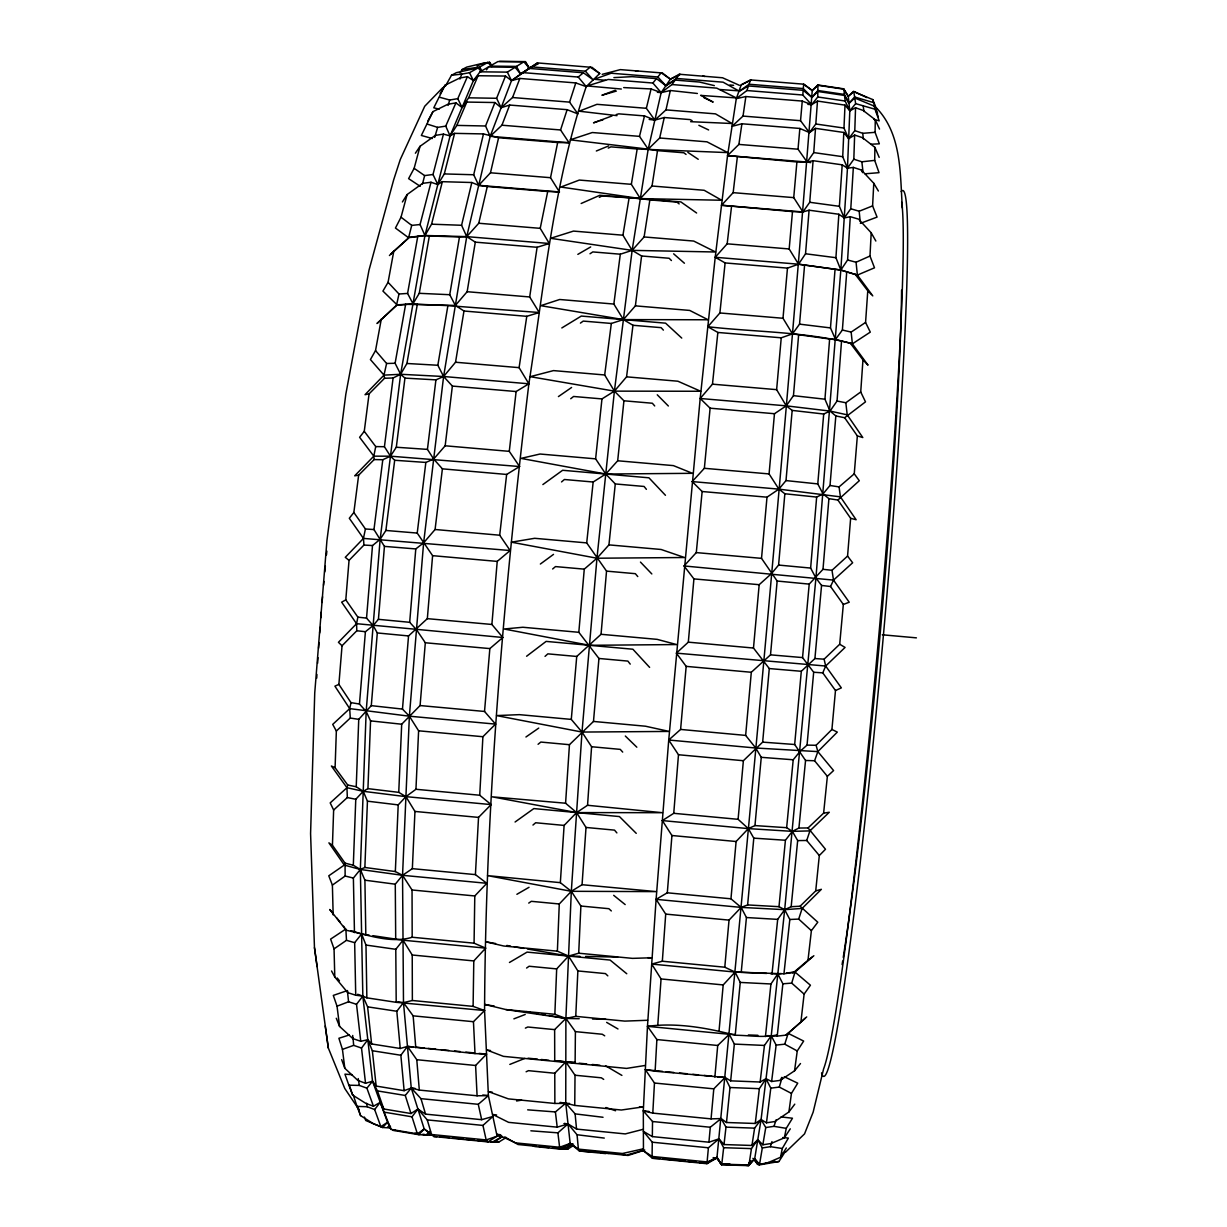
<?xml version="1.0" encoding="UTF-8"?>
<svg xmlns="http://www.w3.org/2000/svg" width="1227" height="1227" viewBox="0 0 1227 1227"><rect width="100%" height="100%" fill="white"/><g stroke="black" fill="none" stroke-linecap="round" stroke-linejoin="round"><path stroke-width="1.5" d="M739.375 85.307L722.565 77.776L679.329 74.249L670.371 79.172L661.169 92.623L648.193 149.157L632.135 250.369L614.405 391.137L596.966 558.224L581.997 732.059L571.322 891.308L565.892 1018.425L565.754 1103.242L570.172 1143.441L579.374 1151.003L605.77 1153.61M639.482 1106.708L643.255 1106.892L621.368 1110.021L574.742 1105.42L575.018 1075.235L565.816 1061.892L558.3 1060.757M645.095 1065.481L626.552 1068.41L575.11 1063.38L575.402 1031.631L565.892 1018.425L554.849 1014.315L505.953 1009.576L484.941 1004.484L494.358 1006.109M717.32 1157.767L721.629 1164.822L748.654 1165.65L754.697 1158.733L761.077 1119.53L771.246 1035.757L784.682 909.667L815.924 578.009L840.832 270.047L847.474 168.206L849.805 110.798L848.256 96.35L843.67 88.819L817.872 84.954L812.243 90.522C784.375 446.659 751.599 802.473 716.921 1158.027L707.105 1161.923L652.089 1156.447L652.273 1142.214L643.393 1131.386L652.335 1136.601L708.93 1142.199L718.961 1138.855L724.007 1144.561L751.952 1145.466L757.795 1139.684L762.841 1144.791L771.031 1143.518L784.375 1137.812L790.28 1128.84M652.335 1136.601L652.519 1121.524L643.316 1110.895L647.473 1026.339L656.108 899.345L668.73 740.019L700.188 398.484L715.218 257.271L727.55 155.599L736.292 98.651L741.215 84.847L750.541 79.924L803.685 84.172L812.243 90.522L817.918 85.307L843.854 89.188L848.256 96.35L853.808 91.688L872.765 99.586L876.753 109.479M807.857 104.387L811.63 104.694L817.765 96.979L817.842 91.488L844.529 95.461L849.007 103.359L854.774 98.007L874.284 106.136L878.333 116.856M750.541 79.924L749.037 84.249L738.823 91.55L748.455 85.951L803.179 90.323L811.952 97.393L817.857 90.491L817.918 85.307M864.989 173.805L879.023 172.67L874.713 160.384L874.897 147.363L862.566 137.715L854.636 135.047L848.67 138.712L843.793 132.47L815.51 128.36L809.437 132.593L799.851 128.452L741.906 123.774L732.044 126.335L743.025 116.09L745.863 96.55L802.259 101.074L811.63 104.694L817.489 101.059L845.004 105.139L849.805 110.798L855.556 107.761L863.194 110.461L875.265 119.771L879.514 129.08M870.817 144.234L879.345 143.82L875.096 132.332L875.265 119.771M537.472 62.914L520.616 74.08L515.11 67.286L488.469 66.979L480.048 71.81L473.407 80.599L450.079 135.906L424.956 235.492L400.631 374.281L380.14 539.343L366.167 711.415L360.339 869.468L362.839 996.125L372.533 1081.232L376.168 1086.064L404.128 1090.68L411.26 1088.012L420.968 1098.656L478.269 1104.315L488.392 1095.619L477.088 1095.788L475.601 1065.481L486.536 1054.131L475.018 1053.579L473.453 1021.708L484.573 1010.527C485.616 800.909 503.975 591.813 528.868 383.806C544.389 284.219 553.653 182.547 586.23 86.626L599.696 73.528L592.058 67.362L537.472 62.914L511.506 80.629L490.171 136.32L466.735 236.627L443.607 376.505L423.622 542.84L409.373 716.2L402.548 875.311L403.484 1002.643L411.26 1088.012L424.205 1128.947L433.852 1136.524L487.947 1141.908L497.104 1136.187L488.392 1095.619L484.573 1010.527L473.101 1006.385L473.791 960.925L485.662 948.134L474.067 943.18L412.18 937.244C390.876 943.854 367.594 934.729 346.213 930.265L329.756 909.483L333.207 913.67M474.067 943.18L474.788 895.955L486.812 883.302L475.416 874.621L412.349 868.655L402.548 875.311L395.278 884.192L395.707 939.253M486.812 883.302L402.548 875.311L360.339 869.468L353.315 865.25L345.048 863.148L332.44 845.265L333.637 810.019L330.201 802.903L346.965 787.703L347.716 785.019L335.094 767.734L331.382 766.001L346.965 787.703L347.333 797.55L333.637 810.019M335.094 767.734L336.351 731.031L332.716 724.39L349.695 708.623L350.999 702.642L338.882 684.39L342.042 645.77L356.812 630.755L356.566 623.684L357.87 617.15L345.799 599.865L349.035 560.386L363.944 545.049L363.453 538.408L365.416 528.975L353.851 512.487L358.637 475.202L374.143 459.573L382.793 459.726L390.462 456.183L519.588 466.536L509.282 451.352L516.122 391.536L528.868 383.806L519.098 367.655L526.782 316.321L539.267 312.517L529.681 296.965L537.104 247.287L549.313 243.498L540.217 228.345L547.717 191.489L559.42 191.949L550.524 177.7L557.672 142.531L569.067 142.731L560.57 129.97L567.135 109.678L577.886 113.896L569.573 102.132L512.549 97.531L501.122 107.715L494.926 102.531L466.797 102.071L462.058 107.501L455.923 102.884L447.886 104.264L432.947 111.626L427.916 120.829M741.906 123.774L738.884 144.418L727.55 155.599L796.906 161.964L807.121 162.056L813.102 160.691L842.197 164.832L847.474 168.206L853.823 159.219L854.636 135.047M845.004 105.139L843.977 128.068L848.67 138.712L854.79 130.629L855.556 107.761M353.315 865.25L355.769 799.283L363.223 791.308L367.931 788.639L398.744 792.351L405.922 796.645L491.122 804.59L478.53 817.397L475.416 874.621M491.122 804.59L479.726 795.234L415.953 789.283L405.922 796.645L363.223 791.308L356.229 786.752L358.744 719.344L371.29 705.648L377.303 632.948L373.131 625.54L366.536 618.117L357.87 617.15M354.465 932.612L353.391 878.057L360.339 869.468L364.864 867.474L367.44 801.17L363.223 791.308L346.965 787.703M367.931 788.639L370.554 720.878L366.167 711.415L359.465 704.037L350.999 702.642M554.849 1014.315L556.675 968.901L568.561 956.078L578.699 953.21L632.472 958.364L651.66 957.766L647.887 957.689M579.896 956.308L568.561 956.078L557.38 951.17L559.282 903.977L571.322 891.308L582.058 884.713L656.43 891.615L571.322 891.308L487.518 875.618L560.34 882.658L571.322 891.308L580.892 906.032L578.699 953.21M412.18 937.244L412.042 889.989L402.548 875.311L395.339 871.553L398.208 804.897L405.922 796.645L414.956 811.446L412.349 868.655M398.744 792.351L401.689 724.221L420.079 705.556L425.324 642.764L416.474 629.681L409.68 622.304L378.422 619.328L373.131 625.54L365.416 631.706L356.812 630.755M878.379 191.013L873.777 183.283L861.431 170.032L853.348 167.409L847.474 168.206L842.719 156.688L843.793 132.47M415.953 789.283L418.606 730.801L409.373 716.2L402.471 709.083L371.29 705.648M505.953 1009.576L565.892 1018.425L575.754 1016.355L577.871 970.94L568.561 956.078L527.395 948.992M731.522 206.596L727.166 243.82L715.218 257.271L798.532 264.204L840.832 270.047L857.382 275.078L874.498 267.808L869.989 256.029L871.201 232.808L858.655 219.173L850.296 216.688L844.237 217.961L838.854 214.25L809.084 210.2L802.933 211.949L792.489 211.596L721.522 205.262L733.163 192.654L737.32 157.117M860.372 223.36L877.06 217.102L872.596 205.891L873.777 183.283M479.726 795.234L482.901 736.721L495.555 724.114L484.527 711.461L420.079 705.556M794.774 1104.162L788.9 1111.984L774.743 1121.555L766.476 1122.812L761.077 1119.53L755.265 1123.472L726.491 1122.506L721.108 1118.564L711.062 1118.871L652.795 1113.119L654.466 1083.027L645.341 1069.683L662.427 1071.355M800.495 1063.533L794.544 1070.834L780.203 1080.389L771.614 1081.508L766.031 1078.686L760.142 1082.015L730.663 1080.849L725.096 1077.49L655.126 1071.202L656.874 1039.56L647.473 1026.339C676.46 1022.413 707.12 1027.858 735.218 1035.251C749.114 1035.312 763.148 1037.965 776.89 1034.959M715.218 257.271L725.111 262.931L787.473 268.115L798.532 264.204L840.832 270.047L847.596 259.986L850.296 216.688M842.197 164.832L839.391 206.32L844.237 217.961L850.786 208.759L853.348 167.409M560.34 882.658L564.113 825.418L576.598 812.581L587.549 805.28L662.473 812.703L576.598 812.581L492.042 796.814L565.586 803.225L576.598 812.581L586.015 827.458L582.058 884.713M565.586 803.225L569.451 744.697L593.485 721.445L598.945 658.47L578.822 632.304L584.267 569.144L596.966 558.224L608.945 544.88L615.279 483.944L605.755 474.036L595.616 458.852L601.966 398.913L614.405 391.137L626.568 376.842L632.963 325.278L623.408 319.603L540.739 305.676L559.681 299.495L613.853 304.051L623.408 319.603L708.086 319.772L689.712 310.431L635.387 305.86L623.408 319.603L611.337 323.453L583.239 321.091L580.417 323.115M871.691 294.403L857.382 275.078L840.832 270.047L835.924 257.701L838.854 214.25M587.549 805.28L591.583 746.737L581.997 732.059L571.291 719.405L519.404 714.651L496.552 715.586L581.997 732.059L669.19 731.43L645.509 726.215L593.485 721.445M707.826 326.735L717.856 332.456L781.246 337.808L792.489 333.867L829.621 338.989L824.943 399.204L830.019 411.076L835.832 415.938L844.636 417.732L865.495 401.858L860.725 391.98L862.964 359.894L850.28 343.131C803.777 331.581 755.218 332.118 707.826 326.735L719.896 312.962L725.111 262.931M829.621 338.989L835.51 339.419L852.382 343.836L870.296 332.118L865.572 322.44L867.78 290.784L855.204 274.327M657.825 1024.315L661.062 978.947L651.706 964.069L662.335 961.232L724.789 967.213L735.096 972.06L783.946 973.809L795.019 972.075L812.519 956.891M662.335 961.232L665.709 914.1L656.108 899.345L667.304 892.796L730.955 898.808L741.139 907.397L746.43 917.535L741.215 972.413M727.55 155.599L807.121 162.056L813.746 152.593L815.51 128.36M802.259 101.074L800.541 120.706L809.437 132.593L815.817 123.988L817.489 101.059M781.246 337.808L776.63 389.649L786.246 405.846L792.167 410.401L823.7 414.02L830.019 411.076L837.044 401.045L841.538 341.091M835.02 269.664L830.48 327.916L835.51 339.419L842.382 330.032L846.722 272.011M667.304 892.796L671.936 835.51L662.335 820.587L673.746 813.317L738.102 819.314L748.347 828.608L753.792 838.148L747.626 904.928L741.139 907.397L729.037 920.112L724.789 967.213M673.746 813.317L678.485 754.743L668.73 740.019L680.602 729.436L686.169 666.368L676.368 653.147L688.316 642.166L693.915 578.899L684.037 565.954L696.292 552.595L702.135 491.521L692.181 481.582L704.359 468.3L710.111 408.192L700.188 398.484L712.473 384.174L717.856 332.456M792.489 211.596L789.176 248.958L798.532 264.204L805.541 253.774L809.084 210.2M721.522 205.262L802.933 211.949L809.728 202.286L813.102 160.691M656.108 899.345L741.139 907.397L784.682 909.667L791.17 906.707L800.096 906.216L815.725 890.879L821.369 889.314L802.136 908.425L784.682 909.667L778.992 906.692L785.418 840.25L792.335 831.354L798.915 828.041L805.556 760.464L794.667 744.498L801.308 671.292L814.912 658.546L824.099 659.19L839.697 644.252L843.332 604.451L830.556 586.506L833.516 580.11L852.642 562.764L847.566 556.076L850.633 518.3L837.903 500.049L828.915 498.653L823.026 493.898L817.78 483.913L823.7 414.02M837.903 500.049L859.299 480.723L854.253 473.821L857.351 435.922L844.636 417.732M359.465 704.037L365.416 631.706M366.536 618.117L372.502 545.555L380.14 539.343L385.891 530.463L394.68 460.263L390.462 456.183L384.434 446.72L393.1 377.977L400.631 374.281L443.607 376.505L528.868 383.806M378.422 619.328L384.434 546.383L373.974 529.558L382.793 459.726M402.471 709.083L408.545 635.939L427.333 618.653L432.594 555.662L417.226 533.07L425.846 462.441L433.683 459.036L445.171 445.784L452.364 386.076L443.607 376.505L437.84 365.263L447.901 305.63L539.267 312.517M409.68 622.304L415.784 548.929L423.622 542.84L435.079 529.497L442.395 468.837L433.683 459.036L427.441 449.389L435.922 379.864L443.607 376.505L455.539 362.241L463.975 311.014L455.37 305.431L449.742 294.71L459.465 236.995L466.735 236.627L549.313 243.498M811.63 104.694L802.795 95.016L803.179 90.323M817.842 91.488L811.952 97.393L803.317 88.589L803.685 84.172L812.243 90.522M484.527 711.461L489.849 648.592L502.84 637.488L491.889 624.466L427.333 618.653M491.889 624.466L497.226 561.399L510.156 550.524L499.696 535.217L506.644 474.45L519.588 466.536M814.912 658.546L821.553 585.448L815.924 578.009L810.633 568.07L816.661 497.073L823.026 493.898L830.004 485.493L835.832 415.938M791.17 906.707L797.673 840.587L792.335 831.354L786.645 827.688L793.209 759.774L800.157 751.277L807.044 745.096L813.67 672.243L802.55 657.58L809.207 584.113L822.995 569.313L828.915 498.653M571.291 719.405L576.736 656.46L601.046 634.298L606.537 571.122L586.705 542.901L593.162 482.012L605.755 474.036L617.687 460.769L623.929 400.784L614.405 391.137L604.681 374.971L611.337 323.453M710.111 408.192L774.467 413.714L786.246 405.846L793.455 395.661L798.608 335.216M787.473 268.115L782.995 318.268L792.489 333.867L799.544 324.143L804.529 265.676M810.802 162.624L807.121 162.056L798.025 149.203L799.851 128.452M738.102 819.314L743.378 760.725L762.657 742.136L769.283 668.562L753.485 648.04L759.176 584.696L771.4 573.699L778.593 565.064L784.851 493.76L778.884 489.128L769.084 473.929L774.467 413.714M702.135 491.521L766.998 497.18L778.884 489.128L786.001 480.585L792.167 410.401M730.955 898.808L736.108 841.507L748.347 828.608L754.958 825.587L786.645 827.688M754.958 825.587L761.261 757.32L755.725 748.01L745.648 735.402L751.307 672.273L770.51 654.85L777.151 581.031L761.522 558.362L766.998 497.18M802.933 211.949L793.731 197.624L796.906 161.964M719.099 1030.266L723.194 984.928L735.096 972.06L766.676 973.44M711.062 1118.871L713.792 1088.84L725.096 1077.49L730.004 1087.521L726.491 1122.506M714.866 1077.061L717.718 1045.481L729.267 1034.284L735.004 1034.484M807.044 745.096L816.093 745.295L831.921 729.467L835.48 690.525L822.78 672.871L813.67 672.243M707.105 1161.923L708.408 1147.782L718.961 1138.855L723.654 1147.705L721.783 1164.162L748.961 1164.975L754.697 1158.733L759.559 1164.254L767.396 1162.935L780.541 1157.276L786.338 1147.951M708.93 1142.199L710.295 1127.245L721.108 1118.564L725.985 1127.138L724.007 1144.561M735.218 1035.251L740.249 982.428L735.096 972.06L651.706 964.069M730.663 1080.849L734.344 1044.085L729.267 1034.284L647.473 1026.339M815.725 890.879L819.314 855.526L825.495 849.253L808.041 827.949L798.915 828.041M808.041 827.949L823.624 813.133L827.366 776.338L833.578 770.556L817.857 751.614L816.093 745.295M765.449 1036.539L770.939 983.977L777.826 973.916L781.262 973.548M771.998 973.962L777.688 919.376L784.682 909.667L789.82 919.483L783.946 973.809M767.427 1035.634L777.212 1036.125L782.872 983.809L777.826 973.916L770.403 973.594M777.212 1036.125L785.863 1035.143L800.894 1022.091L804.114 994.1L810.418 985.22L795.019 972.075L786.43 972.996M792.872 973.088L807.995 960.281L811.384 930.664L817.78 922.213L800.096 906.216M755.265 1123.472L759.36 1088.671L766.031 1078.686L770.786 1088.165L766.476 1122.812M760.142 1082.015L764.436 1045.435L771.246 1035.757L776.139 1045.097L771.614 1081.508M358.637 475.202L354.71 475.815L373.806 456.168L390.462 456.183L396.306 447.242L404.941 378.115L400.631 374.281L395.109 363.269L405.646 304.311L455.37 305.431L467.15 291.704L475.309 242.148L466.735 236.627L424.956 235.492L409.389 237.256L390.8 254.25M635.387 305.86L641.583 255.983L632.135 250.369L550.616 238.314L573.484 231.09L622.948 235.201L632.135 250.369L715.571 251.995L693.715 241.059L644.114 236.949L632.135 250.369L620.31 254.204L592.81 251.918L590.003 253.774M374.143 459.573L373.806 456.168L359.618 437.303L364.266 431.306L369.066 393.882L384.557 378.269L393.1 377.977M613.853 304.051L620.31 254.204M788.9 1111.984L791.446 1093.41L797.734 1083.18L784.283 1076.754M794.544 1070.834L797.259 1050.956L803.654 1041.079L788.179 1033.364L785.863 1035.143M748.961 1164.975L751.461 1148.61L757.795 1139.684L762.32 1147.951L759.559 1164.254M751.952 1145.466L754.605 1128.15L761.077 1119.53L765.755 1127.536L762.841 1144.791M644.114 236.949L649.865 199.894L676.951 202.118L679.144 203.912M599.328 197.363L602.028 195.952L640.356 198.59L652.028 186.013L657.519 150.645L683.838 152.777L686.046 154.433M622.948 235.201L629.068 198.176M649.865 199.894L640.356 198.59L631.353 184.326L637.181 148.988L727.734 152.608L706.997 141.826L659.681 137.991L648.193 149.157L570.218 139.817L592.304 132.531L639.497 136.366L648.193 149.157L657.519 150.645M369.066 393.882L365.032 394.695L383.99 375.125L400.631 374.281L406.919 363.483L417.349 304.204L447.901 305.63M405.646 304.311L397.103 304.879L377.011 323.514L396.474 305.339L412.993 303.775L419.266 293.314L429.358 235.952L459.465 236.995M417.349 304.204L412.993 303.775L407.594 293.422L417.778 236.351M384.557 378.269L383.99 375.125L370.416 359.557L375.523 350.585L381.306 319.097M397.103 304.879L382.931 291.09L388.069 282.317L393.775 251.228L409.389 237.256M780.541 1157.276L782.274 1148.503L788.378 1138.089L782.826 1137.521M784.375 1137.812L786.246 1128.349L792.473 1118.226L781.078 1116.923M373.806 456.168L375.723 446.582L364.266 431.306M396.474 305.339L398.99 294.005L388.069 282.317M383.99 375.125L386.597 363.483L375.523 350.585M659.681 137.991L664.267 117.516L690.019 119.586L692.151 120.66M649.175 119.448L654.85 120.108L665.985 109.878L670.325 90.507L697.381 93.482M487.288 186.535L478.714 185.323L471.828 182.516L461.582 225.277L466.735 236.627L478.76 223.253L487.288 186.535L547.717 191.489M498.607 137.731L483.484 133.927L473.699 174.755L478.714 185.323L490.478 172.792L498.607 137.731L557.672 142.531M639.497 136.366L644.497 115.921L654.85 120.108L664.267 117.516M654.85 120.108L646.353 108.298L651.077 88.957L661.169 92.623L670.325 90.507M401.03 217.194L411.72 225.385L408.576 237.747L395.447 228.038L401.03 217.194L407.103 194.572L422.671 183.344L430.999 182.256L437.809 184.556L442.349 181.688L471.828 182.516M422.517 183.943L424.634 175.599L433.008 174.495L443.453 134.111L450.079 135.906L454.603 133.36L483.484 133.927M410.401 237.486L424.956 235.492L431.582 224.188L442.349 181.688M433.008 174.495L437.809 184.556L444.312 173.927L454.603 133.36M429.358 235.952L424.956 235.492L420.063 224.541L430.999 182.256M420.217 186.32L408.606 178.636L414.143 168.329L420.048 146.304L435.324 135.399L443.453 134.111M434.68 137.378L437.656 127.378L445.738 126.12L455.923 102.884M770.786 1088.165L779.283 1087.061L782.12 1077.536M448.1 105.43L449.726 100.016L457.778 98.651L467.426 76.641L473.407 80.599L478.07 75.737L505.478 76.059L511.506 80.629L519.849 78.451L575.785 82.93L586.23 86.626L578.224 77.04L522.763 72.608L511.506 80.629L507.334 72.132L480.048 71.81M804.114 994.1L791.706 983.103L795.019 972.075M762.32 1147.951L770.387 1146.678L771.982 1141.616M776.139 1045.097L784.743 1044.177L788.179 1033.364L805.295 1018.165M569.573 102.132L575.785 82.93M811.384 930.664L798.7 919.084L802.136 908.425M819.314 855.526L806.722 840.48L809.912 830.894L829.283 812.259L823.624 813.133M765.755 1127.536L773.976 1126.34L776.185 1119.76M745.863 96.55L736.292 98.651L746.875 90.537L748.455 85.951M827.366 776.338L814.59 760.755L817.857 751.614L837.305 732.105L831.921 729.467M459.926 79.111L461.735 74.126L469.481 72.7L478.116 67.884L481.383 71.611M494.926 102.531L485.555 125.998L490.171 136.32L501.935 125.215L509.665 105.047L567.135 109.678M512.549 97.531L519.849 78.451M333.161 914.867L332.394 885.112L345.14 876.032L345.048 863.148M509.665 105.047L501.122 107.715L496.613 98.283L505.478 76.059M822.78 672.871L825.679 666.031L845.066 647.427L839.697 644.252M445.738 126.12L450.079 135.906L456.827 125.399L466.797 102.071M457.778 98.651L462.058 107.501L468.622 97.823L478.07 75.737M432.349 138.528L421.352 135.461L432.947 111.626M439.205 109.111L433.775 107.823L445.048 85.2L459.634 78.083L467.426 76.641M780.203 1080.389L781.798 1077.429M445.478 85.997L451.505 75.276L456.383 72.654L478.116 67.884M440.11 93.697L445.048 85.2M460.064 72.914L462.012 69.617L466.705 67.102L480.386 63.85L487.825 62.454L491.828 66.58M780.847 1156.524L782.765 1153.319M760.725 1163.871L757.673 1164.377L754.206 1159.116L759.206 1164.944L778.946 1161.524L784.912 1152.122M402.41 201.949L407.103 194.572M415.386 153.222L420.048 146.304M486.505 69.832L488.469 66.979M657.365 92.286L661.169 92.623L671.967 84.54L675.157 80.092L699.467 82.04L714.344 85.629M613.899 77.608L632.196 76.657L656.476 78.605L665.893 85.706L676.338 78.436L679.329 74.249M404.128 1090.68L400.861 1055.251L407.471 1046.401L413.116 1046.953M501.766 1135.987L497.104 1136.187L486.168 1139.944L431.582 1134.515L424.205 1128.947L417.395 1133.886L412.011 1116.815L417.916 1109.055L427.257 1119.898L482.947 1125.42L492.871 1116.478L481.674 1119.684L425.554 1114.131L417.916 1109.055L410.984 1113.533L383.806 1108.993L377.471 1090.91L372.533 1081.232L365.539 1083.272L361.52 1048.057L367.809 1039.729L371.612 1043.962L400.247 1048.487L407.471 1046.401L475.018 1053.579M376.168 1086.064L372.348 1050.741L367.809 1039.729L360.738 1041.278L356.52 1004.299L362.839 996.125L366.858 997.842L396.198 1002.321L484.573 1010.527M400.247 1048.487L396.812 1011.263L403.484 1002.643L412.364 1000.496L473.101 1006.385M417.395 1133.886L390.938 1129.377L380.247 1102.337L373.453 1106.233L366.904 1088.165L372.533 1081.232L387.533 1122.276L380.845 1126.616L374.649 1109.53L380.247 1102.337L383.806 1108.993M748.761 1163.687L751.047 1160.742L748.608 1163.61M353.851 512.487L349.312 518.269L363.453 538.408L510.156 550.524M396.198 1002.321L395.784 949.315L403.023 940.204L485.662 948.134M371.612 1043.962L367.609 1006.846L362.839 996.125L355.723 995.22L354.664 942.673L361.612 933.992L369.143 935.127M410.984 1113.533L405.278 1095.466L411.26 1088.012L415.017 1088.38M621.322 89.034L587.181 85.951L608.239 79.448L652.887 83.022L656.476 78.605M605.54 80.292L594.236 79.28L611.169 73.237L657.81 76.964L661.184 72.792L670.371 79.172L680.402 74.402M854.774 98.007L855.648 103.635L849.805 110.798L845.142 101.028L844.529 95.461M423.683 1134.408L427.333 1135.036L430.478 1131.34M853.808 91.688L854.621 96.994L849.007 103.359L844.421 94.448L843.854 89.188M395.707 1130.389L392.594 1130.251L418.898 1134.714L424.205 1128.947M364.388 1117.045L365.753 1120.496L382.563 1127.506L387.533 1122.276L390.569 1127.061M363.453 538.408L345.278 557.319L349.035 560.386M442.87 87.577L424.726 106.258L400.263 159.541L393.683 179.802L368.99 270.216L345.815 394.25L326.934 540.586L314.741 692.902L310.584 833.547L314.465 947.643L328.315 1048.011L344.756 1088.456L359.25 1110.036M502.84 637.488L356.566 623.684L338.437 642.304L342.042 645.77M569.527 1103.426L554.865 1103.456L554.773 1073.242L565.816 1061.892L575.264 1062.321M575.11 1063.38L554.727 1061.37L554.635 1029.622L565.892 1018.425L579.205 1018.717M389.434 255.523L393.775 251.228M785.449 1152.291L804.544 1133.871L813.148 1112.153L823.593 1068.916A441.551 19.433 -84.9 0 0 876.553 660.663A441.551 19.433 -84.9 0 0 902.597 211.427C899.866 176.243 902.735 135.277 876.385 107.823M848.256 96.35L853.563 91.319L866.891 97.593M336.351 731.031L350.278 718.04L349.695 708.623L334.91 686.154L338.882 684.39M418.898 1134.714L426.045 1134.975L429.971 1131.325M822.995 569.313L831.998 570.294L847.566 556.076M526.598 656.246L546.122 641.399L632.887 649.221L649.62 667.381M545.033 656.384L547.856 653.853L576.736 656.46M800.894 1022.091L806.722 1016.907M530.862 1130.803L557.902 1132.843L568.024 1123.917L576.537 1129.085L625.264 1133.917L642.963 1129.377M830.004 485.493L839.069 486.904L854.253 473.821M542.871 484.573L562.626 470.278L648.93 477.809L665.448 495.294M515.079 821.998L533.837 808.578L619.436 816.568L636.246 833.348M561.537 481.935L564.405 479.496L593.162 482.012M532.963 825.05L535.678 822.75L564.113 825.418M552.641 568.991L555.494 566.583L584.267 569.144M527.671 1109.837L555.402 1111.938L565.754 1103.242L574.742 1105.42M578.224 77.04L583.408 72.761L593.162 79.878L585.325 71.166L531.475 66.871M585.325 71.166L590.218 67.132L599.696 73.528M538.07 744.283L540.846 742.059L569.451 744.697M540.355 564.037L553.515 554.374M570.724 398.729L573.592 396.474L601.966 398.913M807.995 960.281L813.869 955.726M525.938 736.998L538.745 728.086M558.423 396.582L571.598 387.471M561.828 327.946L581.307 316.06L665.586 323.161L681.752 338.085M837.044 401.045L845.832 402.747L860.725 391.98M509.45 962.474L527.089 952.106L610.095 960.066L626.767 973.747M526.598 968.042L529.128 966.247L556.675 968.901M365.815 935.005L364.91 880.188L360.339 869.468L344.296 865.066L328.775 875.802L332.394 885.112M355.723 995.22L347.747 992.643L334.787 976.999L334.051 948.87L346.489 940.327L354.664 942.673M490.616 1141.647L494.374 1142.015L501.843 1136.938M842.382 330.032L851.155 332.088L865.572 322.44M528.73 903.087L531.352 901.324L559.282 903.977M583.408 72.761L529.113 68.421L520.616 74.08L516.506 66.411L489.987 66.105L497.917 61.565L523.837 61.825L529.22 67.899L538.27 63.85M552.503 1147.951L565.049 1149.055L572.718 1143.978M522.763 72.608L529.113 68.421M565.049 1149.055L567.994 1148.978L573.776 1145.282M713.884 1158.886L706.936 1163.303L699.313 1162.552M516.889 894.299L529.036 887.29M577.84 254.372L590.693 246.934M507.334 72.132L515.11 67.286M516.506 66.411L523.837 61.825M706.936 1163.165L713.424 1159.132M494.374 1142.015L498.775 1142.092L506.23 1137.506M675.157 80.092L665.893 85.706L657.81 76.964M534.65 1146.539L560.754 1149.147L570.172 1143.441L578.392 1149.116L622.411 1153.503L643.193 1148.84M572.779 1143.84L563.883 1149.07L560.754 1149.147M501.797 1136.785L492.625 1141.984L487.947 1141.908M649.006 1111.463L643.316 1110.895L643.454 1150.727L652.411 1158.273L706.936 1163.702L716.921 1158.027L721.783 1164.162M462.012 69.617L479.68 66.994L487.825 62.454M345.799 599.865L341.658 602.166L356.566 623.684M581.153 203.498L599.85 195.277L680.908 201.934L696.614 213.007M741.215 84.847L750.985 80.046M509.818 1064.422L524.681 1058.472M526.122 1071.784L528.454 1070.665L554.773 1073.242M608.239 148.099L610.908 146.857L637.181 148.988M477.088 66.013L482.134 63.651L489.527 62.24L491.337 65.092M525.371 1028.119L527.794 1026.999L554.635 1029.622M596.337 150.998L608.592 145.936M835.48 690.525L841.354 687.887L825.679 666.031L824.099 659.19M847.596 259.986L856.063 262.241L869.989 256.029M513.883 1018.855L525.202 1014.468M850.786 208.759L859.176 211.243L872.596 205.891M360.738 1041.278L352.809 1038.579L339.572 1026.416L337.026 1006.186L348.575 1001.784L356.52 1004.299M843.332 604.451L849.222 602.227L833.516 580.11L831.998 570.294M615.294 90.277L601.92 95.261L616.383 91.074M612.043 115.936L593.531 122.838L598.73 121.074M500.693 1134.776L496.935 1134.315L515.693 1142.889L559.619 1147.245L570.172 1143.441M365.539 1083.272L357.901 1080.466L344.818 1068.288L342.44 1049.376L353.667 1045.373L361.52 1048.057M347.747 992.643L347.364 990.603L333.299 995.404L337.026 1006.186M644.788 1150.052L628.055 1155.466L601.092 1152.782M349.22 1035.005L338.897 1038.272L342.44 1049.376M496.628 1114.99L492.871 1114.515L508.607 1122.352L557.211 1127.168L568.024 1123.917L577.058 1134.745L578.392 1149.116M600.11 120.675L602.886 119.893M627.166 1154.868L643.209 1150.405M616.245 114.54L618.791 113.85L644.497 115.921M602.227 74.341L620.341 69.617L662.411 72.976L670.371 79.172M623.699 87.577L651.077 88.957M652.411 1158.273L659.681 1158.457M654.006 1157.905L658.822 1158.012M765.311 1163.119L768.608 1162.536M771.906 1161.954L775.203 1161.356M516.598 1100.987L521.628 1100.128M757.903 1164.469L762.55 1163.702M765.633 1163.196L769.16 1162.659M772.688 1162.122L778.946 1161.524M451.505 75.276L461.735 74.126M853.823 159.219L861.86 161.795L874.713 160.384M411.72 225.385L420.063 224.541M854.79 130.629L862.75 133.314L875.096 132.332M782.872 983.809L791.706 983.103M398.99 294.005L407.594 293.422M789.82 919.483L798.7 919.084M579.374 1151.003L597.871 1152.306M583.116 1150.849L585.693 1150.742M647.611 1020.266L624.773 1021.109L575.754 1016.355M809.912 830.894L792.335 831.354L748.347 828.608L662.335 820.587M386.597 363.483L395.109 363.269M797.673 840.587L806.722 840.48M635.417 70.921L637.733 70.921M499.558 61.35L525.325 61.595L529.22 67.899M468.622 97.823L496.613 98.283M375.723 446.582L384.434 446.72M817.857 751.614L755.725 748.01L668.73 740.019M585.555 956.431L617.656 957.075M456.827 125.399L485.555 125.998M592.503 1019.023L605.801 1019.315M352.241 1074.714L344.94 1074.146L348.851 1085.189L359.312 1085.42L366.904 1088.165M444.312 173.927L473.699 174.755M720.847 1163.809L729.988 1164.086M721.2 1164.254L716.675 1157.107L721.261 1164.346L728.792 1164.576M743.853 1165.036L748.654 1165.65M805.556 760.464L814.59 760.755M433.852 1136.524L436.781 1136.631M441.858 1136.8L447.349 1136.984M723.654 1147.705L751.461 1148.61M748.347 1034.959L757.887 1035.297M353.284 1095.082L357.011 1106.371L367.164 1106.739L374.649 1109.53M725.985 1127.138L754.605 1128.15M431.582 224.188L461.582 225.277M427.333 1135.036L434.082 1135.282L428.729 1134.377M730.004 1087.521L759.36 1088.671M690.617 121.688L732.028 123.513L715.51 113.866L665.985 109.878M734.344 1044.085L764.436 1045.435M419.266 293.314L449.742 294.71M740.249 982.428L770.939 983.977M404.941 378.115L435.922 379.864M747.626 904.928L778.992 906.692M382.563 1127.506L390.539 1127.95L387.64 1126.846M406.919 363.483L437.84 365.263M363.944 545.049L372.502 545.555M746.43 917.535L777.688 919.376M753.792 838.148L785.418 840.25M365.416 528.975L373.974 529.558M720.004 89.525L738.654 90.829L723.086 82.178L676.338 78.436M700.617 95.399L736.307 97.915L716.706 88.129L671.967 84.54M396.306 447.242L427.441 449.389M394.68 460.263L425.846 462.441M825.679 666.031L676.368 653.147M762.657 742.136L794.667 744.498M761.261 757.32L793.209 759.774M749.037 84.249L803.317 88.589M746.875 90.537L802.795 95.016M646.353 108.298L596.951 104.326L579.159 111.197L617.012 115.645M743.025 116.09L800.541 120.706M501.935 125.215L560.57 129.97M738.884 144.418L798.025 149.203M490.171 136.32L569.067 142.731M490.478 172.792L550.524 177.7M631.353 184.326L579.328 180.062L560.831 187.056L640.356 198.59L721.675 200.246L704.191 190.292L652.028 186.013M733.163 192.654L793.731 197.624M478.714 185.323L559.42 191.949M384.434 546.383L415.784 548.929M478.76 223.253L540.217 228.345M727.166 243.82L789.176 248.958M475.309 242.148L537.104 247.287M641.583 255.983L669.129 258.268L671.43 260.538M467.15 291.704L529.681 296.965M719.896 312.962L782.995 318.268M385.891 530.463L417.226 533.07M463.975 311.014L526.782 316.321M632.963 325.278L661.123 327.655L663.378 330.124M455.539 362.241L519.098 367.655M604.681 374.971L553.5 370.6L530.202 376.674L614.405 391.137L700.678 391.26L677.871 381.214L626.568 376.842M712.473 384.174L776.63 389.649M700.188 398.484L786.246 405.846L830.019 411.076L847.213 414.833L862.796 437.548L857.351 435.922M452.364 386.076L516.122 391.536M623.929 400.784L652.35 403.238L654.712 405.953M770.51 654.85L802.55 657.58M769.283 668.562L801.308 671.292M445.171 445.784L509.282 451.352M595.616 458.852L540.049 454.021L520.984 458.392L605.755 474.036L692.488 473.315L673.408 465.616L617.687 460.769M704.359 468.3L769.084 473.929M692.181 481.582L778.884 489.128L840.418 496.858L856.124 519.742L850.633 518.3M442.395 468.837L506.644 474.45M615.279 483.944L644.083 486.459L646.399 489.343M435.079 529.497L499.696 535.217M586.705 542.901L534.665 538.3L511.383 542.181L596.966 558.224L684.559 557.518L661.123 549.481L608.945 544.88M696.292 552.595L761.522 558.362M684.037 565.954L833.516 580.11M432.594 555.662L497.226 561.399M606.537 571.122L635.356 573.684L637.764 576.567M693.915 578.899L759.176 584.696M882.305 634.788L916.416 637.856M578.822 632.304L522.871 627.258L504.036 628.991L589.466 645.31L676.629 644.558L657.151 639.359L601.046 634.298M688.316 642.166L753.485 648.04M425.324 642.764L489.849 648.592M598.945 658.47L627.871 661.092L630.233 664.114M686.169 666.368L751.307 672.273M680.602 729.436L745.648 735.402M495.555 724.114L409.373 716.2L349.695 708.623M418.606 730.801L482.901 736.721M591.583 746.737L620.248 749.375L622.702 752.09M678.485 754.743L743.378 760.725M606.629 1153.181L608.837 1153.395M778.593 565.064L810.633 568.07M414.956 811.446L478.53 817.397M586.015 827.458L614.512 830.127L616.874 832.903M671.936 835.51L736.108 841.507M377.303 632.948L408.545 635.939M412.042 889.989L474.788 895.955M580.892 906.032L608.868 908.701L611.322 910.94M665.709 914.1L729.037 920.112M557.38 951.17L503.76 946.017L486.245 941.907L495.601 943.517M729.896 84.97L733.608 85.323M777.151 581.031L809.207 584.113M372.916 935.695L403.023 940.204L412.226 955.005L473.791 960.925M577.871 970.94L605.463 973.594L607.825 975.864M661.062 978.947L723.194 984.928M397.947 1001.753L403.484 1002.643L413.146 1015.849L473.453 1021.708M575.402 1031.631L602.273 1034.254L604.712 1035.833M656.874 1039.56L717.718 1045.481M416.873 1047.321L424.404 1048.057M428.177 1048.425L435.708 1049.162M441.352 1049.714L448.883 1050.45M454.527 1051.002L460.171 1051.554M465.831 1052.106L473.361 1052.843M479.005 1053.395L486.536 1054.131M528.039 1058.195L537.487 1059.116M541.26 1059.499L548.822 1060.235M554.481 1060.788L575.279 1062.827M579.067 1063.196L586.629 1063.932M592.304 1064.484L599.88 1065.235M666.23 1071.723L673.822 1072.475M679.513 1073.027L687.12 1073.763M692.81 1074.331L698.5 1074.883M704.206 1075.435L711.798 1076.186M717.488 1076.739L725.096 1077.49M554.727 1061.37L503.423 1056.355L486.782 1049.99L490.555 1050.557M407.471 1046.401L416.781 1059.714L475.601 1065.481M575.018 1075.235L601.368 1077.812L603.699 1079.407M654.466 1083.027L713.792 1088.84M482.748 1095.051L488.392 1095.619M411.26 1088.012L419.312 1090.082L477.088 1095.788M554.865 1103.456L508.346 1098.871L488.469 1091.631L492.242 1092.199M560.095 1102.398L565.754 1103.242L575.126 1113.886L603.04 1117.276M652.519 1121.524L710.295 1127.245M577.058 1134.745L604.282 1138.089M652.273 1142.214L708.408 1147.782M713.148 1157.644L716.921 1158.027L721.629 1164.822M458.775 1138.119L462.594 1138.487M470.217 1139.254L474.021 1139.638M483.545 1140.573L487.349 1140.957M494.972 1141.708L498.775 1142.092M532.257 1145.42L536.015 1145.803M543.53 1146.539L547.303 1146.923M556.705 1147.858L567.994 1148.978M593.224 1151.493L598.883 1152.046M606.429 1152.797L610.187 1153.181M617.733 1153.932L625.279 1154.668M668.071 1158.932L671.767 1159.3M681.031 1160.221L684.727 1160.589M692.135 1161.325L695.832 1161.693M439.695 1136.723L449.358 1137.536M452.916 1138.043L462.487 1138.84M466.153 1139.362L473.745 1139.96M477.502 1140.481L486.966 1141.432M535.447 1146.248L518.024 1144.515L504.788 1136.923M539.22 1146.631L548.714 1147.567M663.101 1158.948L684.252 1160.911M687.872 1161.417L695.586 1162.03M786.001 480.585L817.78 483.913M784.851 493.76L816.661 497.073M370.554 720.878L401.689 724.221M793.455 395.661L824.943 399.204M821.553 585.448L830.556 586.506M367.44 801.17L398.208 804.897M799.544 324.143L830.48 327.916M805.541 253.774L835.924 257.701M364.91 880.188L395.278 884.192M364.864 867.474L395.339 871.553M809.728 202.286L839.391 206.32M813.746 152.593L842.719 156.688M351.121 930.679L361.612 933.992L365.983 945.051L395.784 949.315M815.817 123.988L843.977 128.068M817.765 96.979L845.142 101.028M817.857 90.491L844.421 94.448M367.609 1006.846L396.812 1011.263M350.278 718.04L358.744 719.344M770.387 1146.678L782.274 1148.503M645.341 1069.683L655.126 1071.202M372.348 1050.741L400.861 1055.251M773.976 1126.34L786.246 1128.349M377.471 1090.91L405.278 1095.466M702.826 76.12L704.881 76.457M384.956 1112.291L412.011 1116.815M415.033 1133.119L418.714 1133.733M422.379 1134.361L426.045 1134.975M506.828 945.45L510.57 946.094M514.312 946.738L523.653 948.348M526.368 1011.615L530.125 1012.26M533.898 1012.919L537.656 1013.563M541.429 1014.208L545.187 1014.852M548.96 1015.511L565.892 1018.425M347.716 785.019L356.229 786.752M347.333 797.55L355.769 799.283M643.316 1110.895L652.795 1113.119M345.14 876.032L353.391 878.057M855.648 103.635L875.004 109.234L879.192 120.859L873.762 119.31M877.581 113.313L873.455 102.562L854.621 96.994M439.542 97.24L449.726 100.016M427.241 124.096L437.656 127.378M605.939 1107.521L615.571 1110.757M850.28 343.131L852.382 343.836L868.026 365.14L862.964 359.894M357.686 994.284L362.839 996.125M757.673 1164.377L752.933 1158.334M373.453 1106.233L365.876 1103.395L352.67 1095.128L348.851 1085.189M380.845 1126.616L373.56 1123.809L360.554 1115.604L357.011 1106.371M698.869 125.307L708.623 129.955M703.884 97.654L713.163 102.102L701 95.399M605.555 1065.788L621.905 1075.404M779.283 1087.061L791.446 1093.41M784.743 1044.177L797.259 1050.956M606.644 1022.382L617.994 1028.978M687.841 152.363L698.24 159.28M643.454 1150.727L652.089 1156.447M332.44 845.265L328.913 842.857L344.296 865.066M414.143 168.329L424.634 175.599M613.684 895.327L625.172 904.575M673.638 253.82L684.421 263.238M625.325 736.031L636.828 747.197M657.258 394.803L668.362 406.014M640.463 562.089L651.828 573.945M867.78 290.784L872.796 295.891M652.887 83.022L661.169 92.623M336.658 917.857L340.109 922.044M343.56 926.232L346.213 930.265M337.195 977.98L339.45 980.787M754.697 1158.733L759.206 1164.944M489.527 62.24L491.413 65.414M871.201 232.808L875.848 241.029M479.68 66.994L482.012 71.258M331.551 970.971L334.787 976.999M525.325 61.595L528.668 68.006M469.481 72.7L473.407 80.599M387.533 1122.276L390.938 1129.377M861.431 170.032L862.627 172.639M874.897 147.363L879.192 157.393M336.29 1018.272L339.572 1026.416M341.689 1059.653L344.818 1068.288M334.051 948.87L330.615 939.115L345.861 929.023L346.489 940.327M349.388 1085.328L352.67 1095.128M357.947 1107.153L360.554 1115.604M420.968 1098.656L425.554 1114.131M427.257 1119.898L431.582 1134.515M872.765 99.586L873.455 102.562M874.284 106.136L875.004 109.234M478.269 1104.315L481.674 1119.684M482.947 1125.42L486.168 1139.944M358.238 1078.579L359.312 1085.42M863.241 106.304L863.977 111.519M314.465 947.643L317.118 966.646M325.247 1025.987L328.315 1048.011M839.069 486.904L840.418 496.858M366.689 1103.226L367.164 1106.739M555.402 1111.938L557.211 1127.168M557.902 1132.843L559.619 1147.245M845.832 402.747L847.213 414.833M861.86 161.795L863.041 172.209M862.75 133.314L863.363 138.942M347.364 990.603L348.575 1001.784M851.155 332.088L852.382 343.836M856.063 262.241L857.382 275.078M859.176 211.243L860.204 221.627M575.126 1113.886L576.537 1129.085M353.008 1037.735L353.667 1045.373M413.146 1015.849L415.8 1047.781M416.781 1059.714L419.312 1090.082M352.716 1035.465L352.809 1038.579M365.983 945.051L366.858 997.842M412.226 955.005L412.364 1000.496M706.936 1162.797L706.936 1163.702M901.569 290.17A390.922 17.745 -84.9 0 1 843.24 957.413M842.673 961.032A390.922 17.745 -84.9 0 1 842.09 964.56M901.17 191.596A444.634 20.261 -84.9 0 1 882.888 641.154A444.634 20.261 -84.9 0 1 821.538 1072.858M901.661 202.179A441.551 19.433 -84.9 0 1 902.32 207.946M316.719 678.132A437.809 66.335 -84.9 0 1 316.934 674.436M317.609 663.27A437.809 66.335 -84.9 0 1 317.962 657.657M318.575 648.239A437.809 66.335 -84.9 0 1 318.974 642.565M319.649 633.055A437.809 66.335 -84.9 0 1 320.078 627.35M320.814 617.794A437.809 66.335 -84.9 0 1 321.275 612.058M322.057 602.488A437.809 66.335 -84.9 0 1 322.548 596.736M323.56 585.264A437.809 66.335 -84.9 0 1 323.913 581.445M324.787 571.92A437.809 66.335 -84.9 0 1 325.339 566.23M326.459 554.88A437.809 66.335 -84.9 0 1 326.842 551.122M568.024 1123.917L564.267 1123.549L568.024 1123.917"/></g></svg>
